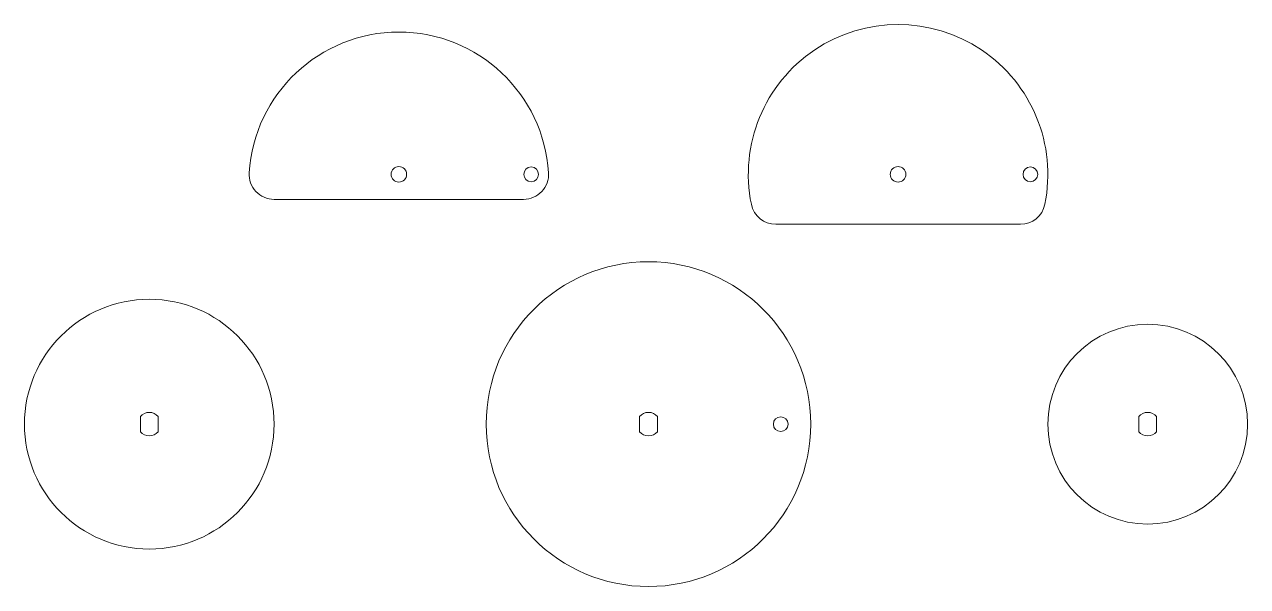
# Model space of a CAD drawing. Header units: millimetres. Extents: x -250 to 240, y -65 to 160.
import ezdxf

# ---------------------------------------------------------------- set-up
doc = ezdxf.new("R2010")
doc.units = ezdxf.units.MM
for name, color, linetype, lineweight, true_color in [('pulley_inside', 7, 'CONTINUOUS', 0, 0x000000), ('pulley_inside2', 7, 'CONTINUOUS', 0, 0x000000), ('pulley_out', 7, 'CONTINUOUS', 0, 0x000000), ('pulley_out2', 7, 'CONTINUOUS', 0, 0x000000), ('pulley_rim', 7, 'CONTINUOUS', 0, 0x000000)]:
    doc.layers.add(name, color=color, linetype=linetype, lineweight=lineweight, true_color=true_color)

msp = doc.modelspace()

# ---------------------------------------------------------------- linework, layer by layer
at = {"layer": 'pulley_inside'}
for p, q in [((-203.57, 3.08), (-203.57, -3.08)), ((-196.43, 3.08), (-196.43, -3.08))]:
    msp.add_line(p, q, dxfattribs=at)
msp.add_circle((-200, 0), 50, dxfattribs=at)
for start, end in [(40.7598, 139.2402), (220.7598, 319.2402)]:
    msp.add_arc((-200, 0), 4.71, start, end, dxfattribs=at)
at = {"layer": 'pulley_inside2'}
for p, q in [((196.43, 3.08), (196.43, -3.08)), ((203.57, 3.08), (203.57, -3.08))]:
    msp.add_line(p, q, dxfattribs=at)
msp.add_circle((200, 0), 40, dxfattribs=at)
for start, end in [(40.7598, 139.2402), (220.7598, 319.2402)]:
    msp.add_arc((200, 0), 4.71, start, end, dxfattribs=at)
at = {"layer": 'pulley_out'}
msp.add_line((51.01, 80), (148.99, 80), dxfattribs=at)
for centre, radius in [((100, 100), 3.12), ((153, 100), 2.95), ((153, 100), 2.95)]:
    msp.add_circle(centre, radius, dxfattribs=at)
for centre, radius, start, end in [((100, 100), 60, 348.463, 191.537), ((51.01, 90), 10, 191.537, 270), ((148.99, 90), 10, 270, 348.463)]:
    msp.add_arc(centre, radius, start, end, dxfattribs=at)
at = {"layer": 'pulley_out2'}
msp.add_line((-149.98, 90), (-50.02, 90), dxfattribs=at)
for centre, radius in [((-100, 100), 3.12), ((-47, 100), 2.95)]:
    msp.add_circle(centre, radius, dxfattribs=at)
for centre, radius, start, end in [((-100, 96.88), 60.08, 3.5775, 176.4225), ((-149.98, 100), 10, 176.4225, 270), ((-50.02, 100), 10, 270, 3.5775)]:
    msp.add_arc(centre, radius, start, end, dxfattribs=at)
at = {"layer": 'pulley_rim'}
for p, q in [((-3.57, 3.08), (-3.57, -3.08)), ((3.57, 3.08), (3.57, -3.08))]:
    msp.add_line(p, q, dxfattribs=at)
for centre, radius in [((0, 0), 65), ((53, 0), 2.95)]:
    msp.add_circle(centre, radius, dxfattribs=at)
for start, end in [(40.7598, 139.2402), (220.7598, 319.2402)]:
    msp.add_arc((0, 0), 4.71, start, end, dxfattribs=at)

doc.saveas('drawing.dxf')
